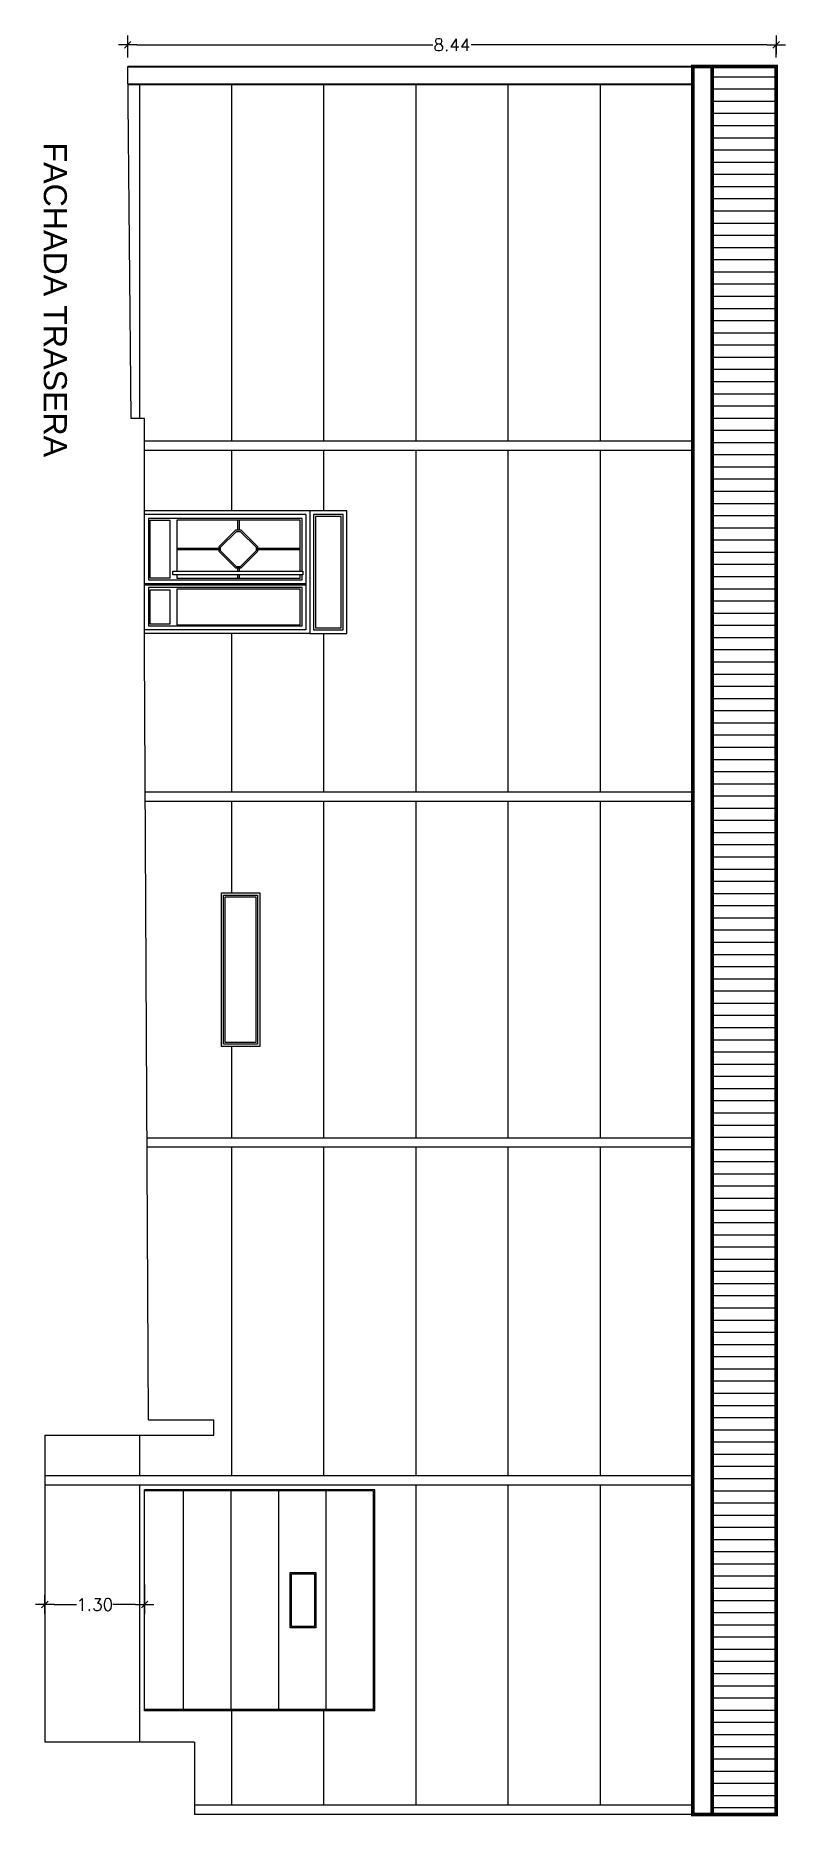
# Model space of a CAD drawing. Header units: metres. Extents: x 210 to 643, y -622 to 114.
# Drawn here: x 209.73 to 219.5, y -97.25 to -74.06 of the extents above.
import ezdxf

# ---------------------------------------------------------------- set-up
doc = ezdxf.new("R2010")
doc.units = ezdxf.units.M
for name, color, linetype in [('00.04 SECCIONES', 7, 'Continuous'), ('00.04 SECCIONES ACOTADO', 7, 'Continuous'), ('COTAS', 3, 'Continuous')]:
    doc.layers.add(name, color=color, linetype=linetype)
doc.styles.add('E-100', font='romans.shx', dxfattribs={"height": 0.16})
doc.styles.get("Standard").update_dxf_attribs({"font": 'arial.ttf'})
doc.dimstyles.new('E-100', dxfattribs={"dimtxt": 0.16, "dimasz": 0.12, "dimexe": 0, "dimexo": 0.12, "dimgap": 0.0035, "dimtad": 0, "dimzin": 0, "dimdsep": 46, "dimtxsty": 'E-100', "dimblk1": 'COTA', "dimblk2": 'COTA', "dimsah": 1, "dimcen": 1, "dimclre": 9, "dimadec": 0, "dimazin": 0, "dimtfac": 1, "dimtmove": 1, "dimatfit": 2, "dimfxl": 1, "dimtolj": 1, "dimarcsym": 0})

# ---------------------------------------------------------------- blocks, each defined once
blk = doc.blocks.new('COTA')
for p, q in [((-1, 0), (1, 0)), ((0, 1), (0, -1))]:
    blk.add_line(p, q)
at = {"layer": 'COTAS', "color": 5}
blk.add_line((-0.35, -0.35), (0.35, 0.35), dxfattribs=at)
blk = doc.blocks.new('*D54')
at = {"layer": '00.04 SECCIONES ACOTADO', "color": 9, "lineweight": -2, "transparency": 16777216}
for p, q in [((210.931, -74.343), (210.931, -74.18)), ((219.375, -74.343), (219.375, -74.18))]:
    blk.add_line(p, q, dxfattribs=at)
at = {"layer": '00.04 SECCIONES ACOTADO', "color": 0, "lineweight": -2, "transparency": 16777216}
for p, q in [((211.051, -74.18), (214.902, -74.18)), ((219.255, -74.18), (215.404, -74.18))]:
    blk.add_line(p, q, dxfattribs=at)
at = {"layer": 'DEFPOINTS', "color": 0, "transparency": 16777216}
for p in [(210.931, -74.18), (210.931, -74.463), (219.375, -74.463)]:
    blk.add_point(p, dxfattribs=at)
at = {"layer": '00.04 SECCIONES ACOTADO', "color": 0, "lineweight": -2, "transparency": 16777216, "xscale": 0.12, "yscale": 0.12, "zscale": 0.12, "rotation": 180}
blk.add_blockref('COTA', (210.931, -74.18), dxfattribs=at)
at = {"layer": '00.04 SECCIONES ACOTADO', "color": 0, "lineweight": -2, "transparency": 16777216, "xscale": 0.12, "yscale": 0.12, "zscale": 0.12}
blk.add_blockref('COTA', (219.375, -74.18), dxfattribs=at)
at = {"layer": '00.04 SECCIONES ACOTADO', "color": 0, "transparency": 16777216, "insert": (215.153, -74.18), "char_height": 0.16, "attachment_point": 5, "style": 'E-100'}
blk.add_mtext('\\A1;8.44', dxfattribs=at)
blk = doc.blocks.new('*D55')
at = {"layer": '00.04 SECCIONES ACOTADO', "color": 9, "lineweight": -2, "transparency": 16777216}
for p, q in [((209.851, -94.233), (209.851, -94.494)), ((211.151, -94.233), (211.151, -94.494))]:
    blk.add_line(p, q, dxfattribs=at)
at = {"layer": '00.04 SECCIONES ACOTADO', "color": 0, "lineweight": -2, "transparency": 16777216}
for p, q in [((209.971, -94.494), (210.265, -94.494)), ((211.031, -94.494), (210.737, -94.494))]:
    blk.add_line(p, q, dxfattribs=at)
at = {"layer": 'DEFPOINTS', "color": 0, "transparency": 16777216}
for p in [(209.851, -94.113), (211.151, -94.113), (209.851, -94.494)]:
    blk.add_point(p, dxfattribs=at)
at = {"layer": '00.04 SECCIONES ACOTADO', "color": 0, "lineweight": -2, "transparency": 16777216, "xscale": 0.12, "yscale": 0.12, "zscale": 0.12, "rotation": 180}
blk.add_blockref('COTA', (209.851, -94.494), dxfattribs=at)
at = {"layer": '00.04 SECCIONES ACOTADO', "color": 0, "lineweight": -2, "transparency": 16777216, "xscale": 0.12, "yscale": 0.12, "zscale": 0.12}
blk.add_blockref('COTA', (211.151, -94.494), dxfattribs=at)
at = {"layer": '00.04 SECCIONES ACOTADO', "color": 0, "transparency": 16777216, "insert": (210.501, -94.494), "char_height": 0.16, "attachment_point": 5, "style": 'E-100'}
blk.add_mtext('\\A1;1.30', dxfattribs=at)

msp = doc.modelspace()

# ---------------------------------------------------------------- hatches: boundary and pattern name
at = {"layer": '00.04 SECCIONES'}
h = msp.add_hatch(dxfattribs=at)
h.set_pattern_fill('ANSI31', color=256, scale=0.05, angle=135)
h.set_pattern_definition([(180, (815.36982, -171.75096), (-1e-16, -0.15875), [])])
h.paths.add_polyline_path([(218.541, -97.228), (219.375, -97.228), (219.375, -74.463), (218.541, -74.463)])

# ---------------------------------------------------------------- linework, layer by layer
at = {"layer": '00.04 SECCIONES', "linetype": 'Continuous'}
for p, q in [((218.291, -74.463), (210.931, -74.463)), ((218.291, -74.473), (210.931, -74.473)), ((218.291, -74.693), (210.933, -74.693)), ((218.291, -74.703), (210.933, -74.703)), ((218.282, -79.343), (211.151, -79.343)), ((218.282, -79.463), (211.151, -79.463)), ((218.282, -83.913), (211.16, -83.913)), ((218.282, -84.033), (211.161, -84.033)), ((218.282, -88.418), (211.183, -88.418)), ((218.282, -88.538), (211.184, -88.538)), ((218.282, -92.818), (209.851, -92.818)), ((218.282, -92.938), (209.851, -92.938)), ((218.291, -97.108), (211.801, -97.108)), ((218.291, -97.228), (211.801, -97.228))]:
    msp.add_line(p, q, dxfattribs=at)
at = {"layer": '00.04 SECCIONES', "color": 2}
for p, q in [((210.974, -79.048), (210.931, -74.463)), ((211.151, -82.048), (211.151, -79.048)), ((211.151, -95.878), (211.151, -92.998))]:
    msp.add_line(p, q, dxfattribs=at)
at = {"layer": '00.04 SECCIONES'}
for p, q in [((218.291, -74.703), (218.291, -74.463)), ((211.082, -74.703), (211.082, -79.048)), ((212.282, -74.703), (212.282, -79.343)), ((213.482, -74.703), (213.482, -79.343)), ((214.682, -74.703), (214.682, -79.343)), ((215.882, -74.703), (215.882, -79.343)), ((217.082, -74.703), (217.082, -79.343)), ((218.282, -74.703), (218.282, -97.108)), ((212.282, -79.463), (212.282, -80.248)), ((213.482, -79.463), (213.482, -80.248)), ((214.682, -79.463), (214.682, -83.913)), ((215.882, -79.463), (215.882, -83.913)), ((217.082, -79.463), (217.082, -83.913)), ((212.282, -81.848), (212.282, -83.913)), ((213.482, -81.848), (213.482, -83.913)), ((212.282, -84.033), (212.282, -85.225)), ((213.482, -84.033), (213.482, -88.418)), ((214.682, -84.033), (214.682, -88.418)), ((215.882, -84.033), (215.882, -88.418)), ((217.082, -84.033), (217.082, -88.418)), ((212.282, -87.225), (212.282, -88.418)), ((212.282, -88.538), (212.282, -92.818)), ((213.482, -88.538), (213.482, -92.818)), ((214.682, -88.538), (214.682, -92.818)), ((215.882, -88.538), (215.882, -92.818)), ((217.082, -88.538), (217.082, -92.818)), ((209.851, -92.288), (212.051, -92.288)), ((211.082, -92.288), (211.082, -92.818)), ((211.201, -92.088), (212.051, -92.088)), ((212.051, -92.288), (212.051, -92.088)), ((211.082, -92.938), (211.082, -96.288)), ((214.682, -92.938), (214.682, -97.108)), ((215.882, -92.938), (215.882, -97.108)), ((217.082, -92.938), (217.082, -97.108)), ((212.282, -95.878), (212.282, -97.108)), ((213.482, -95.878), (213.482, -97.108)), ((211.801, -96.288), (209.851, -96.288)), ((211.801, -96.288), (211.801, -97.228)), ((218.291, -97.108), (218.291, -97.228))]:
    msp.add_line(p, q, dxfattribs=at)
at = {"layer": '00.04 SECCIONES', "linetype": 'Continuous', "ltscale": 0.01}
for p, q in [((213.301, -80.248), (211.151, -80.248)), ((213.251, -80.298), (211.151, -80.298)), ((213.251, -80.298), (213.251, -81.798)), ((213.301, -80.248), (213.301, -81.848)), ((213.251, -81.198), (211.151, -81.198)), ((213.251, -81.798), (211.151, -81.798)), ((213.301, -81.848), (211.151, -81.848)), ((214.148, -92.998), (211.151, -92.998)), ((214.148, -95.878), (214.148, -92.998)), ((214.132, -93.014), (211.151, -93.014)), ((214.132, -95.862), (214.132, -93.014)), ((214.132, -95.862), (211.151, -95.862)), ((214.148, -95.878), (211.151, -95.878)), ((214.148, -95.878), (211.151, -95.878)), ((214.148, -95.878), (211.151, -95.878))]:
    msp.add_line(p, q, dxfattribs=at)
at = {"layer": '00.04 SECCIONES', "color": 4}
msp.add_line((209.851, -92.288), (209.851, -96.288), dxfattribs=at)
at = {"layer": '00.04 SECCIONES', "const_width": 0.05}
for points in [[(218.541, -74.463), (218.541, -97.228), (218.291, -97.228), (218.291, -74.463)], [(219.375, -74.463), (218.541, -74.463), (218.541, -97.228), (219.375, -97.228)]]:
    msp.add_lwpolyline(points, close=True, dxfattribs=at)
at = {"layer": '00.04 SECCIONES', "color": 2}
for points in [[(211.151, -79.048), (210.974, -79.048)], [(211.201, -92.088), (211.151, -82.048)]]:
    msp.add_lwpolyline(points, dxfattribs=at)
at = {"layer": '00.04 SECCIONES', "linetype": 'Continuous', "ltscale": 0.01}
for points in [[(213.201, -81.036), (213.201, -80.348), (211.201, -80.348), (211.201, -81.148), (213.201, -81.148), (213.201, -81.085)], [(213.175, -81.036), (213.175, -80.369), (211.569, -80.369), (211.569, -81.036)], [(212.362, -80.369), (212.362, -80.497)], [(212.382, -80.369), (212.382, -80.497)], [(212.121, -80.738), (211.569, -80.738)], [(212.121, -80.758), (211.569, -80.758)], [(213.175, -80.738), (212.622, -80.738)], [(213.175, -80.758), (212.622, -80.758)], [(211.569, -81.085), (211.569, -81.127), (213.175, -81.127), (213.175, -81.085)], [(212.362, -80.997), (212.362, -81.036)], [(212.362, -81.085), (212.362, -81.127)], [(212.382, -80.997), (212.382, -81.036)], [(212.382, -81.085), (212.382, -81.127)], [(211.653, -93.014), (211.653, -95.862)], [(212.273, -93.014), (212.273, -95.862)], [(212.893, -93.014), (212.893, -95.862)], [(213.512, -93.014), (213.512, -95.862)]]:
    msp.add_lwpolyline(points, dxfattribs=at)
for points in [[(211.222, -81.127), (211.222, -80.369), (211.477, -80.369), (211.477, -81.127)], [(213.301, -80.248), (213.301, -81.848), (213.786, -81.848), (213.786, -80.248)], [(213.351, -80.298), (213.351, -81.798), (213.736, -81.798), (213.736, -80.298)], [(213.377, -80.324), (213.377, -81.772), (213.71, -81.772), (213.71, -80.324)], [(212.622, -80.715), (212.622, -80.78), (212.405, -80.997), (212.338, -80.997), (212.121, -80.78), (212.121, -80.715), (212.339, -80.497), (212.404, -80.497)], [(212.602, -80.723), (212.602, -80.772), (212.396, -80.977), (212.347, -80.977), (212.141, -80.772), (212.141, -80.723), (212.348, -80.517), (212.395, -80.517)], [(213.213, -81.036), (213.213, -81.085), (211.516, -81.085), (211.516, -81.036)], [(213.251, -81.198), (213.251, -81.219), (211.151, -81.219), (211.151, -81.198)], [(213.201, -81.748), (213.201, -81.248), (211.201, -81.248), (211.201, -81.748)], [(211.222, -81.727), (211.222, -81.277), (211.477, -81.277), (211.477, -81.727)], [(211.569, -81.269), (211.569, -81.732), (213.175, -81.732), (213.175, -81.269)], [(212.651, -85.225), (212.651, -87.225), (212.151, -87.225), (212.151, -85.225)], [(212.622, -85.254), (212.622, -87.197), (212.18, -87.197), (212.18, -85.254)], [(212.601, -85.275), (212.601, -87.175), (212.201, -87.175), (212.201, -85.275)], [(213.379, -94.077), (213.379, -94.799), (213.046, -94.799), (213.046, -94.077)], [(213.362, -94.094), (213.362, -94.782), (213.062, -94.782), (213.062, -94.094)]]:
    msp.add_lwpolyline(points, close=True, dxfattribs=at)

# ---------------------------------------------------------------- texts
at = {"layer": '00.04 SECCIONES'}
msp.add_text('FACHADA TRASERA', height=0.3, rotation=270, dxfattribs=at).set_placement((209.838, -75.452))

# ---------------------------------------------------------------- dimensions: what is measured, and where the dimension line sits
at = {"layer": '00.04 SECCIONES ACOTADO'}
for base, p1, p2, picture, middle in [((210.931, -74.18), (219.375, -74.463), (210.931, -74.463), '*D54', (215.153, -74.18)), ((209.851, -94.494), (211.151, -94.113), (209.851, -94.113), '*D55', (210.501, -94.494))]:
    dim = msp.add_linear_dim(base=base, p1=p1, p2=p2, dimstyle='E-100', dxfattribs=at)
    dim.commit()
    dim.dimension.update_dxf_attribs({"geometry": picture, "text_midpoint": middle})

doc.saveas('drawing.dxf')
